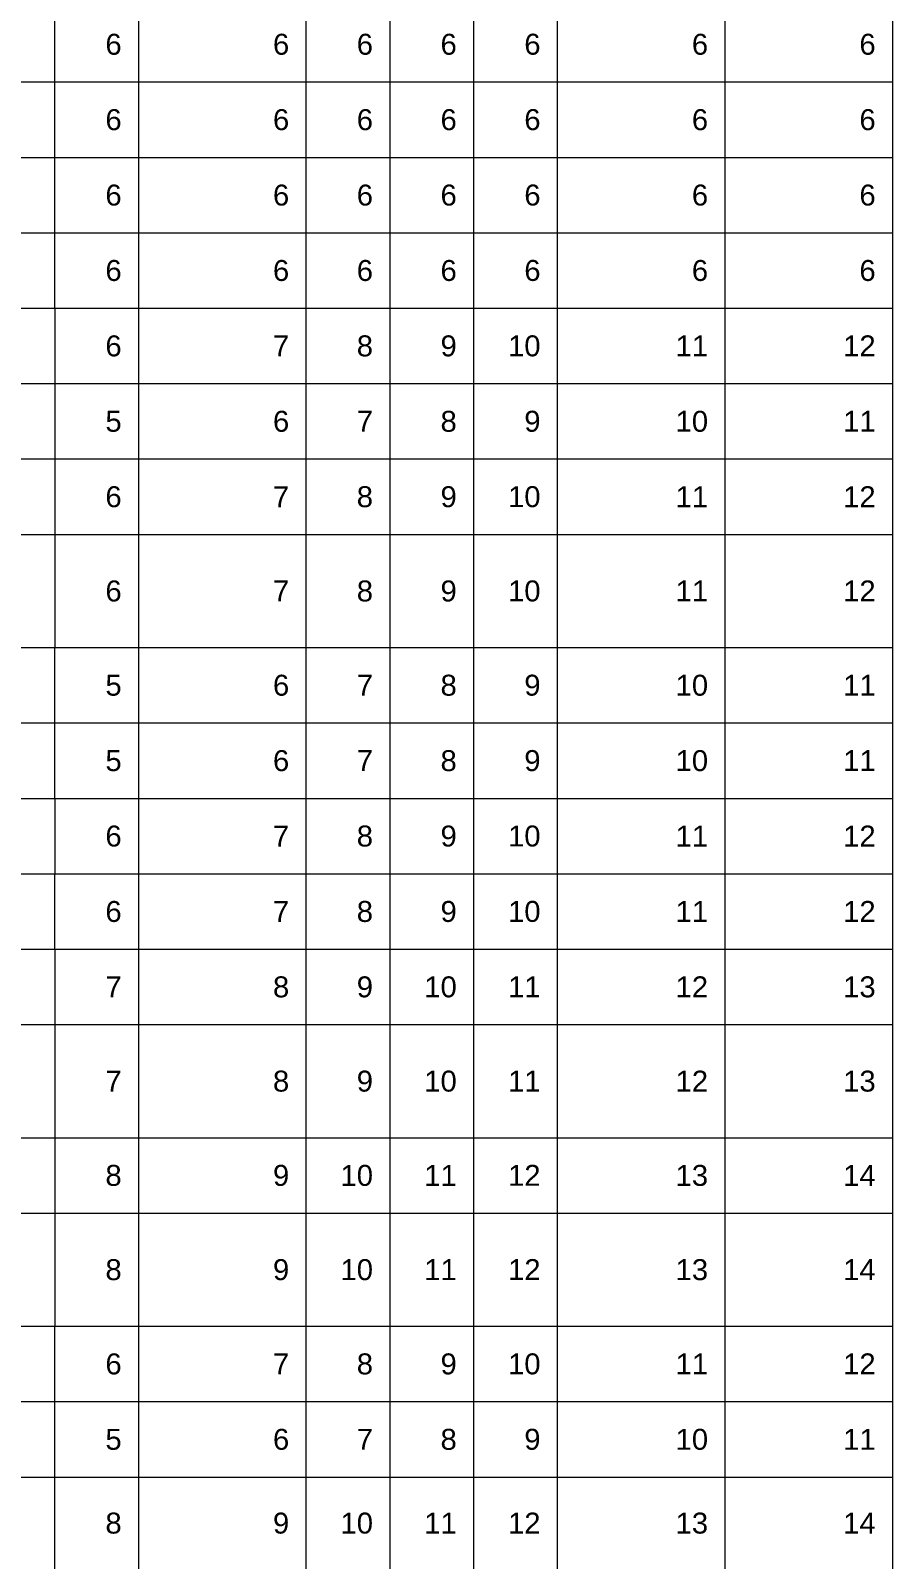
# Model space of a CAD drawing. Header units: millimetres. Extents: x -24156 to 1128921, y -12387 to 212709.
# Drawn here: x 52013 to 57157, y 190972 to 200095 of the extents above; entities that cross this region are included whole.
import ezdxf
from ezdxf.enums import TextEntityAlignment as Align

# ---------------------------------------------------------------- set-up
doc = ezdxf.new("R2010")
doc.units = ezdxf.units.MM
doc.header["$MEASUREMENT"] = 0
for name, color, linetype, lineweight in [('kata_net khung', 3, 'Continuous', 20), ('kata_text', 7, 'Continuous', 30), ('NDC_S_VN TEXT', 7, 'Continuous', 20)]:
    doc.layers.add(name, color=color, linetype=linetype, lineweight=lineweight)
doc.styles.add('ARIAL', font='arial.ttf', dxfattribs={"width": 0.8})
doc.styles.add('kata_text', font='arial.ttf', dxfattribs={"width": 0.8})

# ---------------------------------------------------------------- blocks, each defined once
blk = doc.blocks.new('dang03')
at = {"layer": 'kata_net khung'}
for p, q in [((7405, 0), (7405, -900)), ((8405, 0), (8405, -900)), ((10405, 0), (10405, -900)), ((11405, 0), (11405, -900)), ((12405, 0), (12405, -900)), ((13405, 0), (13405, -900)), ((15405, 0), (15405, -900)), ((17405, 0), (17405, -900)), ((1405, -900), (17405, -900))]:
    blk.add_line(p, q, dxfattribs=at)
at = {"layer": 'kata_text', "style": 'kata_text'}
blk.add_attdef('09', text='', height=200, rotation=90, dxfattribs=at).set_placement((3073, -150), align=Align.MIDDLE_RIGHT)
for tag, p in [('10', (2205, -450)), ('07', (8205, -450)), ('06', (10205, -450)), ('05', (11205, -450)), ('04', (12205, -450)), ('03', (13205, -450)), ('02', (15205, -450)), ('01', (17205, -450))]:
    blk.add_attdef(tag, text='', height=250, dxfattribs=at).set_placement(p, align=Align.MIDDLE_RIGHT)
blk.add_attdef('08', text='', height=200, dxfattribs=at).set_placement((4920, -425), align=Align.MIDDLE_CENTER)
blk = doc.blocks.new('dang04')
at = {"layer": 'kata_net khung'}
for p, q in [((7405, 0), (7405, -900)), ((8405, 0), (8405, -900)), ((10405, 0), (10405, -900)), ((11405, 0), (11405, -900)), ((12405, 0), (12405, -900)), ((13405, 0), (13405, -900)), ((15405, 0), (15405, -900)), ((17405, 0), (17405, -900)), ((1405, -900), (17405, -900))]:
    blk.add_line(p, q, dxfattribs=at)
at = {"layer": 'kata_text', "style": 'kata_text'}
for p in [(3073, -150), (6733, -150)]:
    blk.add_attdef('D03', text='', height=200, rotation=90, dxfattribs=at).set_placement(p, align=Align.MIDDLE_RIGHT)
for p in [(2205, -450), (8205, -450), (10205, -450), (11205, -450), (12205, -450), (13205, -450), (15205, -450), (17205, -450)]:
    blk.add_attdef('D03', text='', height=250, dxfattribs=at).set_placement(p, align=Align.MIDDLE_RIGHT)
blk.add_attdef('D03', text='', height=200, dxfattribs=at).set_placement((4920, -425), align=Align.MIDDLE_CENTER)
blk = doc.blocks.new('dang05')
at = {"layer": 'kata_net khung'}
for p, q in [((7405, 0), (7405, -900)), ((8405, 0), (8405, -900)), ((10405, 0), (10405, -900)), ((11405, 0), (11405, -900)), ((12405, 0), (12405, -900)), ((13405, 0), (13405, -900)), ((15405, 0), (15405, -900)), ((17405, 0), (17405, -900)), ((1405, -900), (17405, -900))]:
    blk.add_line(p, q, dxfattribs=at)
at = {"layer": 'kata_text', "style": 'kata_text'}
for tag, height, p in [('D03', 250, (2205, -450)), ('D03', 250, (8205, -450)), ('D03', 250, (10205, -450)), ('D03', 250, (11205, -450)), ('D03', 250, (12205, -450)), ('D03', 250, (13205, -450)), ('D03', 250, (15205, -450)), ('D03', 250, (17205, -450)), ('0000', 200, (4195, -654))]:
    blk.add_attdef(tag, text='', height=height, dxfattribs=at).set_placement(p, align=Align.MIDDLE_RIGHT)
blk.add_attdef('D03', text='', height=200, dxfattribs=at).set_placement((5020, -425), align=Align.MIDDLE_CENTER)
blk.add_attdef('1000', text='', height=200, rotation=90, dxfattribs=at).set_placement((5933, -173), align=Align.MIDDLE_RIGHT)
blk = doc.blocks.new('dang06')
at = {"layer": 'kata_net khung'}
for p, q in [((7405.3, 0), (7405.3, -900)), ((8405.3, 0), (8405.3, -900)), ((10405.3, 0), (10405.3, -900)), ((11405.3, 0), (11405.3, -900)), ((12405.3, 0), (12405.3, -900)), ((13405.3, 0), (13405.3, -900)), ((15405.3, 0), (15405.3, -900)), ((17405.3, 0), (17405.3, -900)), ((1405.3, -900), (17405.3, -900))]:
    blk.add_line(p, q, dxfattribs=at)
at = {"layer": 'kata_text', "style": 'kata_text'}
for tag, height, p in [('005', 150, (4327.4, -115.5)), ('001', 250, (2205.3, -450)), ('002', 200, (4031.1, -405.7)), ('006', 250, (8205.3, -450)), ('007', 250, (10205.3, -450)), ('008', 250, (11205.3, -450)), ('009', 250, (12205.3, -450)), ('010', 250, (13205.3, -449.7)), ('011', 250, (15205.3, -450)), ('012', 250, (17205.3, -450))]:
    blk.add_attdef(tag, text='', height=height, dxfattribs=at).set_placement(p, align=Align.MIDDLE_RIGHT)
blk.add_attdef('003', text='', height=200, dxfattribs=at).set_placement((4905.3, -450), align=Align.MIDDLE_CENTER)
blk.add_attdef('004', text='', height=200, rotation=38, dxfattribs=at).set_placement((5913.1, -350.2), align=Align.MIDDLE_RIGHT)
blk = doc.blocks.new('dang07')
at = {"layer": 'kata_net khung'}
for p, q in [((7405.3, 0), (7405.3, -900)), ((8405.3, 0), (8405.3, -900)), ((10405.3, 0), (10405.3, -900)), ((11405.3, 0), (11405.3, -900)), ((12405.3, 0), (12405.3, -900)), ((13405.3, 0), (13405.3, -900)), ((15405.3, 0), (15405.3, -900)), ((17405.3, 0), (17405.3, -900)), ((1405.3, -900), (17405.3, -900))]:
    blk.add_line(p, q, dxfattribs=at)
at = {"layer": 'kata_text', "style": 'kata_text'}
blk.add_attdef('002', text='', height=200, rotation=333, dxfattribs=at).set_placement((4027.3, -248.5), align=Align.MIDDLE_CENTER)
for tag, height, p in [('001', 250, (2205.3, -450)), ('005', 250, (8205.3, -450)), ('006', 250, (10205.3, -450)), ('007', 250, (11205.3, -450)), ('008', 250, (12205.3, -450)), ('009', 250, (13205.3, -449.7)), ('010', 250, (15205.3, -450)), ('011', 250, (17205.3, -450)), ('004', 150, (4001.5, -565.5))]:
    blk.add_attdef(tag, text='', height=height, dxfattribs=at).set_placement(p, align=Align.MIDDLE_RIGHT)
blk.add_attdef('003', text='', height=200, dxfattribs=at).set_placement((5350.8, -424.7), align=Align.MIDDLE_CENTER)
blk = doc.blocks.new('dang08')
at = {"layer": 'kata_net khung'}
for p, q in [((7405.3, 0), (7405.3, -900)), ((8405.3, 0), (8405.3, -900)), ((10405.3, 0), (10405.3, -900)), ((11405.3, 0), (11405.3, -900)), ((12405.3, 0), (12405.3, -900)), ((13405.3, 0), (13405.3, -900)), ((15405.3, 0), (15405.3, -900)), ((17405.3, 0), (17405.3, -900)), ((1405.3, -900), (17405.3, -900))]:
    blk.add_line(p, q, dxfattribs=at)
at = {"layer": 'kata_text', "style": 'kata_text'}
for tag, height, p in [('005', 150, (5960.5, -165.5)), ('001', 250, (2205.3, -450)), ('006', 250, (8205.3, -450)), ('007', 250, (10205.3, -450)), ('008', 250, (11205.3, -450)), ('009', 250, (12205.3, -450)), ('010', 250, (13205.3, -449.7)), ('011', 250, (15205.3, -450)), ('012', 250, (17205.3, -450))]:
    blk.add_attdef(tag, text='', height=height, dxfattribs=at).set_placement(p, align=Align.MIDDLE_RIGHT)
blk.add_attdef('002', text='', height=200, rotation=90, dxfattribs=at).set_placement((3429.4, -250), align=Align.MIDDLE_RIGHT)
blk.add_attdef('003', text='', height=200, dxfattribs=at).set_placement((4583.9, -418.6), align=Align.MIDDLE_CENTER)
blk.add_attdef('004', text='', height=200, rotation=333, dxfattribs=at).set_placement((5981.9, -603), align=Align.MIDDLE_CENTER)
blk = doc.blocks.new('dang08a')
at = {"layer": 'kata_net khung'}
for p, q in [((7405.3, 0), (7405.3, -1350)), ((8405.3, 0), (8405.3, -1350)), ((10405.3, 0), (10405.3, -1350)), ((11405.3, 0), (11405.3, -1350)), ((12405.3, 0), (12405.3, -1350)), ((13405.3, 0), (13405.3, -1350)), ((15405.3, 0), (15405.3, -1350)), ((17405.3, 0), (17405.3, -1350)), ((1405.3, -1350), (17405.3, -1350))]:
    blk.add_line(p, q, dxfattribs=at)
at = {"layer": 'kata_text', "style": 'kata_text'}
for tag, rotation, p in [('004', 27, (5981.9, -373.8)), ('002', 90, (3429.4, -900.1))]:
    blk.add_attdef(tag, text='', height=200, rotation=rotation, dxfattribs=at).set_placement(p, align=Align.MIDDLE_CENTER)
for tag, height, p in [('001', 250, (2205.3, -675)), ('005', 150, (6345.1, -615.5)), ('006', 250, (8205.3, -675)), ('007', 250, (10205.3, -675)), ('008', 250, (11205.3, -675)), ('009', 250, (12205.3, -675)), ('010', 250, (13205.3, -674.7)), ('011', 250, (15205.3, -675)), ('012', 250, (17205.3, -675))]:
    blk.add_attdef(tag, text='', height=height, dxfattribs=at).set_placement(p, align=Align.MIDDLE_RIGHT)
blk.add_attdef('003', text='', height=200, dxfattribs=at).set_placement((4583.9, -868.6), align=Align.MIDDLE_CENTER)
blk = doc.blocks.new('dang09')
at = {"layer": 'kata_net khung'}
for p, q in [((7405, 0), (7405, -900)), ((8405, 0), (8405, -900)), ((10405, 0), (10405, -900)), ((11405, 0), (11405, -900)), ((12405, 0), (12405, -900)), ((13405, 0), (13405, -900)), ((15405, 0), (15405, -900)), ((17405, 0), (17405, -900)), ((1405, -900), (17405, -900))]:
    blk.add_line(p, q, dxfattribs=at)
at = {"layer": 'kata_text', "style": 'kata_text'}
for tag, p in [('002', (3073, -450)), ('004', (6733, -699))]:
    blk.add_attdef(tag, text='', height=200, rotation=90, dxfattribs=at).set_placement(p, align=Align.MIDDLE_LEFT)
blk.add_attdef('003', text='', height=200, dxfattribs=at).set_placement((4920, -231), align=Align.MIDDLE_CENTER)
for tag, p in [('001', (2205, -450)), ('005', (8205, -450)), ('006', (10205, -450)), ('007', (11205, -450)), ('008', (12205, -450)), ('009', (13205, -450)), ('010', (15205, -450)), ('011', (17205, -450))]:
    blk.add_attdef(tag, text='', height=250, dxfattribs=at).set_placement(p, align=Align.MIDDLE_RIGHT)
blk = doc.blocks.new('dang10')
at = {"layer": 'kata_net khung'}
for p, q in [((7405.3, 0), (7405.3, -900)), ((8405.3, 0), (8405.3, -900)), ((10405.3, 0), (10405.3, -900)), ((11405.3, 0), (11405.3, -900)), ((12405.3, 0), (12405.3, -900)), ((13405.3, 0), (13405.3, -900)), ((15405.3, 0), (15405.3, -900)), ((17405.3, 0), (17405.3, -900)), ((1405.3, -900), (17405.3, -900))]:
    blk.add_line(p, q, dxfattribs=at)
at = {"layer": 'kata_text', "style": 'kata_text'}
for tag, height, p in [('005', 150, (4960.5, -165.5)), ('001', 250, (2205.3, -450)), ('006', 250, (8205.3, -450)), ('007', 250, (10205.3, -450)), ('008', 250, (11205.3, -450)), ('009', 250, (12205.3, -450)), ('010', 250, (13205.3, -449.7)), ('011', 250, (15205.3, -450)), ('012', 250, (17205.3, -450))]:
    blk.add_attdef(tag, text='', height=height, dxfattribs=at).set_placement(p, align=Align.MIDDLE_RIGHT)
blk.add_attdef('003', text='', height=200, rotation=333, dxfattribs=at).set_placement((5236.1, -304.5), align=Align.MIDDLE_CENTER)
for tag, p in [('002', (4138.4, -418.6)), ('004', (6138.4, -588.4))]:
    blk.add_attdef(tag, text='', height=200, dxfattribs=at).set_placement(p, align=Align.MIDDLE_CENTER)
blk = doc.blocks.new('dang11')
at = {"layer": 'kata_net khung'}
for p, q in [((7405, 0), (7405, -900)), ((8405, 0), (8405, -900)), ((10405, 0), (10405, -900)), ((11405, 0), (11405, -900)), ((12405, 0), (12405, -900)), ((13405, 0), (13405, -900)), ((15405, 0), (15405, -900)), ((17405, 0), (17405, -900)), ((1405, -900), (17405, -900))]:
    blk.add_line(p, q, dxfattribs=at)
at = {"layer": 'kata_text', "style": 'kata_text'}
blk.add_attdef('002', text='', height=200, rotation=90, dxfattribs=at).set_placement((3429, -75), align=Align.MIDDLE_RIGHT)
for tag, p in [('001', (2205, -450)), ('006', (8205, -450)), ('007', (10205, -450)), ('008', (11205, -450)), ('009', (12205, -450)), ('010', (13205, -450)), ('011', (15205, -450)), ('012', (17205, -450))]:
    blk.add_attdef(tag, text='', height=250, dxfattribs=at).set_placement(p, align=Align.MIDDLE_RIGHT)
blk.add_attdef('003', text='', height=200, dxfattribs=at).set_placement((4584, -312), align=Align.MIDDLE_CENTER)
blk.add_attdef('004', text='', height=200, rotation=346, dxfattribs=at).set_placement((5873, -496), align=Align.MIDDLE_CENTER)
blk.add_attdef('005', text='', height=200, rotation=90, dxfattribs=at).set_placement((6823, -846), align=Align.MIDDLE_LEFT)
blk = doc.blocks.new('dang12')
at = {"layer": 'kata_net khung'}
for p, q in [((7405.3, 0), (7405.3, -900)), ((8405.3, 0), (8405.3, -900)), ((10405.3, 0), (10405.3, -900)), ((11405.3, 0), (11405.3, -900)), ((12405.3, 0), (12405.3, -900)), ((13405.3, 0), (13405.3, -900)), ((15405.3, 0), (15405.3, -900)), ((17405.3, 0), (17405.3, -900)), ((1405.3, -900), (17405.3, -900))]:
    blk.add_line(p, q, dxfattribs=at)
at = {"layer": 'kata_text', "style": 'kata_text'}
blk.add_attdef('002', text='', height=200, rotation=90, dxfattribs=at).set_placement((3429.4, -115), align=Align.MIDDLE_RIGHT)
for tag, height, p in [('006', 150, (5004.3, -98.9)), ('001', 250, (2205.3, -450)), ('007', 250, (8205.3, -450)), ('008', 250, (10205.3, -450)), ('009', 250, (11205.3, -450)), ('010', 250, (12205.3, -450)), ('011', 250, (13205.3, -449.7)), ('012', 250, (15205.3, -450)), ('013', 250, (17205.3, -450))]:
    blk.add_attdef(tag, text='', height=height, dxfattribs=at).set_placement(p, align=Align.MIDDLE_RIGHT)
for tag, p in [('003', (4210.8, -352)), ('005', (6253.6, -635.9))]:
    blk.add_attdef(tag, text='', height=200, dxfattribs=at).set_placement(p, align=Align.MIDDLE_CENTER)
blk.add_attdef('004', text='', height=200, rotation=332, dxfattribs=at).set_placement((5414.7, -381), align=Align.MIDDLE_CENTER)
blk = doc.blocks.new('dang12a')
at = {"layer": 'kata_net khung'}
for p, q in [((7405.3, 0), (7405.3, -1350)), ((8405.3, 0), (8405.3, -1350)), ((10405.3, 0), (10405.3, -1350)), ((11405.3, 0), (11405.3, -1350)), ((12405.3, 0), (12405.3, -1350)), ((13405.3, 0), (13405.3, -1350)), ((15405.3, 0), (15405.3, -1350)), ((17405.3, 0), (17405.3, -1350)), ((1405.3, -1350), (17405.3, -1350))]:
    blk.add_line(p, q, dxfattribs=at)
at = {"layer": 'kata_text', "style": 'kata_text'}
for tag, rotation, p in [('004', 27, (5224.5, -372.6)), ('002', 90, (3429.4, -952.6))]:
    blk.add_attdef(tag, text='', height=200, rotation=rotation, dxfattribs=at).set_placement(p, align=Align.MIDDLE_CENTER)
for tag, p in [('005', (6253.6, -349.4)), ('003', (4210.8, -977))]:
    blk.add_attdef(tag, text='', height=200, dxfattribs=at).set_placement(p, align=Align.MIDDLE_CENTER)
for tag, height, p in [('001', 250, (2205.3, -675)), ('007', 250, (8205.3, -675)), ('008', 250, (10205.3, -675)), ('009', 250, (11205.3, -675)), ('010', 250, (12205.3, -675)), ('011', 250, (13205.3, -674.7)), ('012', 250, (15205.3, -675)), ('013', 250, (17205.3, -675)), ('006', 150, (5368.1, -723.9))]:
    blk.add_attdef(tag, text='', height=height, dxfattribs=at).set_placement(p, align=Align.MIDDLE_RIGHT)
blk = doc.blocks.new('dang13')
at = {"layer": 'kata_net khung'}
for p, q in [((7405.3, 0), (7405.3, -900)), ((8405.3, 0), (8405.3, -900)), ((10405.3, 0), (10405.3, -900)), ((11405.3, 0), (11405.3, -900)), ((12405.3, 0), (12405.3, -900)), ((13405.3, 0), (13405.3, -900)), ((15405.3, 0), (15405.3, -900)), ((17405.3, 0), (17405.3, -900)), ((1405.3, -900), (17405.3, -900))]:
    blk.add_line(p, q, dxfattribs=at)
at = {"layer": 'kata_text', "style": 'kata_text'}
for tag, rotation, p in [('002', 90, (3196.3, -131.6)), ('004', 322, (4502.8, -779.1))]:
    blk.add_attdef(tag, text='', height=200, rotation=rotation, dxfattribs=at).set_placement(p, align=Align.MIDDLE_RIGHT)
for tag, height, p in [('007', 150, (4327.4, -115.5)), ('001', 250, (2205.3, -450)), ('003', 200, (4031.1, -356.1)), ('008', 250, (8205.3, -450)), ('009', 250, (10205.3, -450)), ('010', 250, (11205.3, -450)), ('011', 250, (12205.3, -450)), ('012', 250, (13205.3, -449.7)), ('013', 250, (15205.3, -450)), ('014', 250, (17205.3, -450))]:
    blk.add_attdef(tag, text='', height=height, dxfattribs=at).set_placement(p, align=Align.MIDDLE_RIGHT)
blk.add_attdef('005', text='', height=200, dxfattribs=at).set_placement((4905.3, -450), align=Align.MIDDLE_CENTER)
blk.add_attdef('006', text='', height=200, dxfattribs=at).set_placement((5854.4, -356.1), align=Align.MIDDLE_LEFT)
blk = doc.blocks.new('dang13a')
at = {"layer": 'kata_net khung'}
for p, q in [((7405.3, 0), (7405.3, -1350)), ((8405.3, 0), (8405.3, -1350)), ((10405.3, 0), (10405.3, -1350)), ((11405.3, 0), (11405.3, -1350)), ((12405.3, 0), (12405.3, -1350)), ((13405.3, 0), (13405.3, -1350)), ((15405.3, 0), (15405.3, -1350)), ((17405.3, 0), (17405.3, -1350)), ((1405.3, -1350), (17405.3, -1350))]:
    blk.add_line(p, q, dxfattribs=at)
at = {"layer": 'kata_text', "style": 'kata_text'}
blk.add_attdef('004', text='', height=200, rotation=38, dxfattribs=at).set_placement((4440.6, -237), align=Align.MIDDLE_RIGHT)
blk.add_attdef('005', text='', height=200, dxfattribs=at).set_placement((4905.3, -394.4), align=Align.MIDDLE_CENTER)
for tag, height, p in [('001', 250, (2205.3, -675)), ('008', 250, (8205.3, -675)), ('009', 250, (10205.3, -675)), ('010', 250, (11205.3, -675)), ('011', 250, (12205.3, -675)), ('012', 250, (13205.3, -674.7)), ('013', 250, (15205.3, -675)), ('014', 250, (17205.3, -675)), ('007', 150, (4615.1, -665.5)), ('003', 200, (4031.1, -906.1))]:
    blk.add_attdef(tag, text='', height=height, dxfattribs=at).set_placement(p, align=Align.MIDDLE_RIGHT)
blk.add_attdef('002', text='', height=200, rotation=90, dxfattribs=at).set_placement((3196.3, -901.1), align=Align.MIDDLE_CENTER)
blk.add_attdef('006', text='', height=200, dxfattribs=at).set_placement((5854.4, -906.1), align=Align.MIDDLE_LEFT)
blk = doc.blocks.new('dang14')
at = {"layer": 'kata_net khung'}
for p, q in [((7405, 0), (7405, -900)), ((8405, 0), (8405, -900)), ((10405, 0), (10405, -900)), ((11405, 0), (11405, -900)), ((12405, 0), (12405, -900)), ((13405, 0), (13405, -900)), ((15405, 0), (15405, -900)), ((17405, 0), (17405, -900)), ((1405, -900), (17405, -900))]:
    blk.add_line(p, q, dxfattribs=at)
at = {"layer": 'kata_text', "style": 'kata_text'}
for tag, p in [('001', (2205, -450)), ('006', (8205, -450)), ('007', (10205, -450)), ('008', (11205, -450)), ('009', (12205, -450)), ('010', (13205, -450)), ('011', (15205, -450)), ('012', (17205, -450))]:
    blk.add_attdef(tag, text='', height=250, dxfattribs=at).set_placement(p, align=Align.MIDDLE_RIGHT)
for tag, rotation, p in [('003', 14, (4561, -463)), ('004', 346, (5873, -496))]:
    blk.add_attdef(tag, text='', height=200, rotation=rotation, dxfattribs=at).set_placement(p, align=Align.MIDDLE_CENTER)
for tag, p in [('002', (3429, -840)), ('005', (6823, -846))]:
    blk.add_attdef(tag, text='', height=200, rotation=90, dxfattribs=at).set_placement(p, align=Align.MIDDLE_LEFT)
blk = doc.blocks.new('dang15')
at = {"layer": 'kata_net khung'}
for p, q in [((7405, 0), (7405, -900)), ((8405, 0), (8405, -900)), ((10405, 0), (10405, -900)), ((11405, 0), (11405, -900)), ((12405, 0), (12405, -900)), ((13405, 0), (13405, -900)), ((15405, 0), (15405, -900)), ((17405, 0), (17405, -900)), ((1405, -900), (17405, -900))]:
    blk.add_line(p, q, dxfattribs=at)
at = {"layer": 'kata_text', "style": 'kata_text'}
for tag, p in [('001', (2205, -450)), ('005', (8205, -450)), ('006', (10205, -450)), ('007', (11205, -450)), ('008', (12205, -450)), ('009', (13205, -450)), ('010', (15205, -450)), ('011', (17205, -450))]:
    blk.add_attdef(tag, text='', height=250, dxfattribs=at).set_placement(p, align=Align.MIDDLE_RIGHT)
for tag, rotation, p in [('002', 324, (3553, -476)), ('004', 36, (6234, -473))]:
    blk.add_attdef(tag, text='', height=200, rotation=rotation, dxfattribs=at).set_placement(p, align=Align.MIDDLE_CENTER)
blk.add_attdef('003', text='', height=200, dxfattribs=at).set_placement((4920, -469), align=Align.MIDDLE_CENTER)
blk = doc.blocks.new('dang16')
at = {"layer": 'kata_net khung'}
for p, q in [((7405, 0), (7405, -1350)), ((8405, 0), (8405, -1350)), ((10405, 0), (10405, -1350)), ((11405, 0), (11405, -1350)), ((12405, 0), (12405, -1350)), ((13405, 0), (13405, -1350)), ((15405, 0), (15405, -1350)), ((17405, 0), (17405, -1350))]:
    blk.add_line(p, q, dxfattribs=at)
at = {"layer": 'kata_text', "style": 'kata_text'}
for tag, height, p in [('007', 150, (5586, -218)), ('006', 200, (6141, -297)), ('005', 200, (3704, -642)), ('003', 200, (6141, -1038)), ('002', 150, (5591, -1138))]:
    blk.add_attdef(tag, text='', height=height, rotation=90, dxfattribs=at).set_placement(p, align=Align.MIDDLE_CENTER)
for tag, p in [('001', (2205, -550)), ('008', (8205, -550)), ('009', (10205, -550)), ('010', (11205, -550)), ('011', (12205, -550)), ('012', (13205, -550)), ('013', (15205, -550)), ('014', (17205, -550))]:
    blk.add_attdef(tag, text='', height=250, dxfattribs=at).set_placement(p, align=Align.MIDDLE_RIGHT)
blk.add_attdef('004', text='', height=200, dxfattribs=at).set_placement((5070, -696), align=Align.MIDDLE_CENTER)
blk = doc.blocks.new('dang02a')
at = {"layer": 'kata_net khung'}
for p, q in [((7405, 0), (7405, -900)), ((8405, 0), (8405, -900)), ((10405, 0), (10405, -900)), ((11405, 0), (11405, -900)), ((12405, 0), (12405, -900)), ((13405, 0), (13405, -900)), ((15405, 0), (15405, -900)), ((17405, 0), (17405, -900)), ((1405, -900), (17405, -900))]:
    blk.add_line(p, q, dxfattribs=at)
at = {"layer": 'kata_text', "style": 'kata_text'}
for p in [(2205, -450), (8205, -450), (10205, -450), (11205, -450), (12205, -450), (13205, -450), (15205, -450), (17205, -450)]:
    blk.add_attdef('D03', text='', height=250, dxfattribs=at).set_placement(p, align=Align.MIDDLE_RIGHT)
for p in [(3073, -699), (6733, -699)]:
    blk.add_attdef('D03', text='', height=200, rotation=90, dxfattribs=at).set_placement(p, align=Align.MIDDLE_LEFT)
blk.add_attdef('D03', text='', height=200, dxfattribs=at).set_placement((4920, -425), align=Align.MIDDLE_CENTER)
blk = doc.blocks.new('dang09a')
at = {"layer": 'kata_net khung'}
for p, q in [((7405, 0), (7405, -900)), ((8405, 0), (8405, -900)), ((10405, 0), (10405, -900)), ((11405, 0), (11405, -900)), ((12405, 0), (12405, -900)), ((13405, 0), (13405, -900)), ((15405, 0), (15405, -900)), ((17405, 0), (17405, -900)), ((1405, -900), (17405, -900))]:
    blk.add_line(p, q, dxfattribs=at)
at = {"layer": 'kata_text', "style": 'kata_text'}
for tag, p in [('002', (3073, -450)), ('004', (6733, -699))]:
    blk.add_attdef(tag, text='', height=200, rotation=90, dxfattribs=at).set_placement(p, align=Align.MIDDLE_LEFT)
blk.add_attdef('003', text='', height=200, dxfattribs=at).set_placement((4920, -231), align=Align.MIDDLE_CENTER)
for tag, p in [('001', (2205, -450)), ('005', (8205, -450)), ('006', (10205, -450)), ('007', (11205, -450)), ('008', (12205, -450)), ('009', (13205, -450)), ('010', (15205, -450)), ('011', (17205, -450))]:
    blk.add_attdef(tag, text='', height=250, dxfattribs=at).set_placement(p, align=Align.MIDDLE_RIGHT)
blk = doc.blocks.new('NDC-S-ISO_A1')
ref = blk.add_blockref('dang02a', (72610.6, 14799.9), dxfattribs=dict(xscale=0.5, yscale=0.5, zscale=0.5))
ref.add_attrib('D03', '02a', dxfattribs={"layer": 'NDC_S_VN TEXT', "height": 125, "style": 'ARIAL'}).set_placement((73713.2, 14574.9), align=Align.MIDDLE_RIGHT)
ref.add_attrib('D03', '6', dxfattribs={"layer": 'NDC_S_VN TEXT', "height": 100, "rotation": 90, "style": 'ARIAL'}).set_placement((74147.3, 14450.3), align=Align.MIDDLE_LEFT)
ref.add_attrib('D03', '6', dxfattribs={"layer": 'NDC_S_VN TEXT', "height": 100, "style": 'ARIAL'}).set_placement((75070.4, 14587.5), align=Align.MIDDLE_CENTER)
ref.add_attrib('D03', '6', dxfattribs={"layer": 'NDC_S_VN TEXT', "height": 100, "rotation": 90, "style": 'ARIAL'}).set_placement((75976.8, 14450.3), align=Align.MIDDLE_LEFT)
ref.add_attrib('D03', '6', dxfattribs={"layer": 'NDC_S_VN TEXT', "height": 125, "style": 'ARIAL'}).set_placement((76713.2, 14574.9), align=Align.MIDDLE_RIGHT)
ref.add_attrib('D03', '6', dxfattribs={"layer": 'NDC_S_VN TEXT', "height": 125, "style": 'ARIAL'}).set_placement((77713.2, 14574.9), align=Align.MIDDLE_RIGHT)
ref.add_attrib('D03', '6', dxfattribs={"layer": 'NDC_S_VN TEXT', "height": 125, "style": 'ARIAL'}).set_placement((78213.2, 14574.9), align=Align.MIDDLE_RIGHT)
ref.add_attrib('D03', '6', dxfattribs={"layer": 'NDC_S_VN TEXT', "height": 125, "style": 'ARIAL'}).set_placement((78713.2, 14574.9), align=Align.MIDDLE_RIGHT)
ref.add_attrib('D03', '6', dxfattribs={"layer": 'NDC_S_VN TEXT', "height": 125, "style": 'ARIAL'}).set_placement((79213.2, 14575.1), align=Align.MIDDLE_RIGHT)
ref.add_attrib('D03', '6', dxfattribs={"layer": 'NDC_S_VN TEXT', "height": 125, "style": 'ARIAL'}).set_placement((80213.2, 14574.9), align=Align.MIDDLE_RIGHT)
ref.add_attrib('D03', '6', dxfattribs={"layer": 'NDC_S_VN TEXT', "height": 125, "style": 'ARIAL'}).set_placement((81213.2, 14574.9), align=Align.MIDDLE_RIGHT)
ref = blk.add_blockref('dang09a', (72610.6, 10524.9), dxfattribs=dict(xscale=0.5, yscale=0.5, zscale=0.5))
ref.add_attrib('005', '5', dxfattribs={"layer": 'NDC_S_VN TEXT', "height": 125, "style": 'ARIAL'}).set_placement((76713.2, 10299.9), align=Align.MIDDLE_RIGHT)
ref.add_attrib('006', '6', dxfattribs={"layer": 'NDC_S_VN TEXT', "height": 125, "style": 'ARIAL'}).set_placement((77713.2, 10299.9), align=Align.MIDDLE_RIGHT)
ref.add_attrib('007', '7', dxfattribs={"layer": 'NDC_S_VN TEXT', "height": 125, "style": 'ARIAL'}).set_placement((78213.2, 10299.9), align=Align.MIDDLE_RIGHT)
ref.add_attrib('008', '8', dxfattribs={"layer": 'NDC_S_VN TEXT', "height": 125, "style": 'ARIAL'}).set_placement((78713.2, 10299.9), align=Align.MIDDLE_RIGHT)
ref.add_attrib('009', '9', dxfattribs={"layer": 'NDC_S_VN TEXT', "height": 125, "style": 'ARIAL'}).set_placement((79213.2, 10300.1), align=Align.MIDDLE_RIGHT)
ref.add_attrib('010', '10', dxfattribs={"layer": 'NDC_S_VN TEXT', "height": 125, "style": 'ARIAL'}).set_placement((80213.2, 10299.9), align=Align.MIDDLE_RIGHT)
ref.add_attrib('011', '11', dxfattribs={"layer": 'NDC_S_VN TEXT', "height": 125, "style": 'ARIAL'}).set_placement((81213.2, 10299.9), align=Align.MIDDLE_RIGHT)
at = {"layer": 'NDC_S_VN TEXT'}
ref = blk.add_blockref('dang08a', (72610.6, 11649.9), dxfattribs=dict(at, xscale=0.5, yscale=0.5, zscale=0.5))
ref.add_attrib('006', '6', dxfattribs={"height": 125, "style": 'ARIAL'}).set_placement((76713.2, 11312.4), align=Align.MIDDLE_RIGHT)
ref.add_attrib('007', '7', dxfattribs={"height": 125, "style": 'ARIAL'}).set_placement((77713.2, 11312.4), align=Align.MIDDLE_RIGHT)
ref.add_attrib('008', '8', dxfattribs={"height": 125, "style": 'ARIAL'}).set_placement((78213.2, 11312.4), align=Align.MIDDLE_RIGHT)
ref.add_attrib('009', '9', dxfattribs={"height": 125, "style": 'ARIAL'}).set_placement((78713.2, 11312.4), align=Align.MIDDLE_RIGHT)
ref.add_attrib('010', '10', dxfattribs={"height": 125, "style": 'ARIAL'}).set_placement((79213.2, 11312.6), align=Align.MIDDLE_RIGHT)
ref.add_attrib('011', '11', dxfattribs={"height": 125, "style": 'ARIAL'}).set_placement((80213.2, 11312.4), align=Align.MIDDLE_RIGHT)
ref.add_attrib('012', '12', dxfattribs={"height": 125, "style": 'ARIAL'}).set_placement((81213.2, 11312.4), align=Align.MIDDLE_RIGHT)
ref = blk.add_blockref('dang03', (72610.6, 14349.9), dxfattribs=dict(at, xscale=0.5, yscale=0.5, zscale=0.5))
ref.add_attrib('07', '6', dxfattribs={"height": 125, "style": 'ARIAL'}).set_placement((76713.2, 14124.9), align=Align.MIDDLE_RIGHT)
ref.add_attrib('06', '6', dxfattribs={"height": 125, "style": 'ARIAL'}).set_placement((77713.2, 14124.9), align=Align.MIDDLE_RIGHT)
ref.add_attrib('05', '6', dxfattribs={"height": 125, "style": 'ARIAL'}).set_placement((78213.2, 14124.9), align=Align.MIDDLE_RIGHT)
ref.add_attrib('04', '6', dxfattribs={"height": 125, "style": 'ARIAL'}).set_placement((78713.2, 14124.9), align=Align.MIDDLE_RIGHT)
ref.add_attrib('03', '6', dxfattribs={"height": 125, "style": 'ARIAL'}).set_placement((79213.2, 14125.1), align=Align.MIDDLE_RIGHT)
ref.add_attrib('02', '6', dxfattribs={"height": 125, "style": 'ARIAL'}).set_placement((80213.2, 14124.9), align=Align.MIDDLE_RIGHT)
ref.add_attrib('01', '6', dxfattribs={"height": 125, "style": 'ARIAL'}).set_placement((81213.2, 14124.9), align=Align.MIDDLE_RIGHT)
ref = blk.add_blockref('dang04', (72610.6, 13899.9), dxfattribs=dict(at, xscale=0.5, yscale=0.5, zscale=0.5))
ref.add_attrib('D03', '04', dxfattribs={"height": 125, "style": 'ARIAL'}).set_placement((73713.2, 13674.9), align=Align.MIDDLE_RIGHT)
ref.add_attrib('D03', '6', dxfattribs={"height": 100, "rotation": 90, "style": 'ARIAL'}).set_placement((74147.3, 13824.9), align=Align.MIDDLE_RIGHT)
ref.add_attrib('D03', '6', dxfattribs={"height": 100, "style": 'ARIAL'}).set_placement((75070.4, 13687.5), align=Align.MIDDLE_CENTER)
ref.add_attrib('D03', '6', dxfattribs={"height": 100, "rotation": 90, "style": 'ARIAL'}).set_placement((75976.8, 13824.9), align=Align.MIDDLE_RIGHT)
ref.add_attrib('D03', '6', dxfattribs={"height": 125, "style": 'ARIAL'}).set_placement((76713.2, 13674.9), align=Align.MIDDLE_RIGHT)
ref.add_attrib('D03', '6', dxfattribs={"height": 125, "style": 'ARIAL'}).set_placement((77713.2, 13674.9), align=Align.MIDDLE_RIGHT)
ref.add_attrib('D03', '6', dxfattribs={"height": 125, "style": 'ARIAL'}).set_placement((78213.2, 13674.9), align=Align.MIDDLE_RIGHT)
ref.add_attrib('D03', '6', dxfattribs={"height": 125, "style": 'ARIAL'}).set_placement((78713.2, 13674.9), align=Align.MIDDLE_RIGHT)
ref.add_attrib('D03', '6', dxfattribs={"height": 125, "style": 'ARIAL'}).set_placement((79213.2, 13675.1), align=Align.MIDDLE_RIGHT)
ref.add_attrib('D03', '6', dxfattribs={"height": 125, "style": 'ARIAL'}).set_placement((80213.2, 13674.9), align=Align.MIDDLE_RIGHT)
ref.add_attrib('D03', '6', dxfattribs={"height": 125, "style": 'ARIAL'}).set_placement((81213.2, 13674.9), align=Align.MIDDLE_RIGHT)
ref = blk.add_blockref('dang05', (72610.6, 13449.9), dxfattribs=dict(at, xscale=0.5, yscale=0.5, zscale=0.5))
ref.add_attrib('D03', '05', dxfattribs={"height": 125, "style": 'ARIAL'}).set_placement((73713.2, 13224.9), align=Align.MIDDLE_RIGHT)
ref.add_attrib('D03', '6', dxfattribs={"height": 100, "style": 'ARIAL'}).set_placement((75120.4, 13237.5), align=Align.MIDDLE_CENTER)
ref.add_attrib('D03', '6', dxfattribs={"height": 125, "style": 'ARIAL'}).set_placement((76713.2, 13224.9), align=Align.MIDDLE_RIGHT)
ref.add_attrib('D03', '6', dxfattribs={"height": 125, "style": 'ARIAL'}).set_placement((77713.2, 13224.9), align=Align.MIDDLE_RIGHT)
ref.add_attrib('D03', '6', dxfattribs={"height": 125, "style": 'ARIAL'}).set_placement((78213.2, 13224.9), align=Align.MIDDLE_RIGHT)
ref.add_attrib('D03', '6', dxfattribs={"height": 125, "style": 'ARIAL'}).set_placement((78713.2, 13224.9), align=Align.MIDDLE_RIGHT)
ref.add_attrib('D03', '6', dxfattribs={"height": 125, "style": 'ARIAL'}).set_placement((79213.2, 13225.1), align=Align.MIDDLE_RIGHT)
ref.add_attrib('D03', '6', dxfattribs={"height": 125, "style": 'ARIAL'}).set_placement((80213.2, 13224.9), align=Align.MIDDLE_RIGHT)
ref.add_attrib('D03', '6', dxfattribs={"height": 125, "style": 'ARIAL'}).set_placement((81213.2, 13224.9), align=Align.MIDDLE_RIGHT)
ref = blk.add_blockref('dang06', (72610.6, 12999.9), dxfattribs=dict(at, xscale=0.5, yscale=0.5, zscale=0.5))
ref.add_attrib('006', '6', dxfattribs={"height": 125, "style": 'ARIAL'}).set_placement((76713.2, 12774.9), align=Align.MIDDLE_RIGHT)
ref.add_attrib('007', '7', dxfattribs={"height": 125, "style": 'ARIAL'}).set_placement((77713.2, 12774.9), align=Align.MIDDLE_RIGHT)
ref.add_attrib('008', '8', dxfattribs={"height": 125, "style": 'ARIAL'}).set_placement((78213.2, 12774.9), align=Align.MIDDLE_RIGHT)
ref.add_attrib('009', '9', dxfattribs={"height": 125, "style": 'ARIAL'}).set_placement((78713.2, 12774.9), align=Align.MIDDLE_RIGHT)
ref.add_attrib('010', '10', dxfattribs={"height": 125, "style": 'ARIAL'}).set_placement((79213.2, 12775.1), align=Align.MIDDLE_RIGHT)
ref.add_attrib('011', '11', dxfattribs={"height": 125, "style": 'ARIAL'}).set_placement((80213.2, 12774.9), align=Align.MIDDLE_RIGHT)
ref.add_attrib('012', '12', dxfattribs={"height": 125, "style": 'ARIAL'}).set_placement((81213.2, 12774.9), align=Align.MIDDLE_RIGHT)
ref = blk.add_blockref('dang07', (72610.6, 12549.9), dxfattribs=dict(at, xscale=0.5, yscale=0.5, zscale=0.5))
ref.add_attrib('005', '5', dxfattribs={"height": 125, "style": 'ARIAL'}).set_placement((76713.2, 12324.9), align=Align.MIDDLE_RIGHT)
ref.add_attrib('006', '6', dxfattribs={"height": 125, "style": 'ARIAL'}).set_placement((77713.2, 12324.9), align=Align.MIDDLE_RIGHT)
ref.add_attrib('007', '7', dxfattribs={"height": 125, "style": 'ARIAL'}).set_placement((78213.2, 12324.9), align=Align.MIDDLE_RIGHT)
ref.add_attrib('008', '8', dxfattribs={"height": 125, "style": 'ARIAL'}).set_placement((78713.2, 12324.9), align=Align.MIDDLE_RIGHT)
ref.add_attrib('009', '9', dxfattribs={"height": 125, "style": 'ARIAL'}).set_placement((79213.2, 12325.1), align=Align.MIDDLE_RIGHT)
ref.add_attrib('010', '10', dxfattribs={"height": 125, "style": 'ARIAL'}).set_placement((80213.2, 12324.9), align=Align.MIDDLE_RIGHT)
ref.add_attrib('011', '11', dxfattribs={"height": 125, "style": 'ARIAL'}).set_placement((81213.2, 12324.9), align=Align.MIDDLE_RIGHT)
ref = blk.add_blockref('dang08', (72610.6, 12099.9), dxfattribs=dict(at, xscale=0.5, yscale=0.5, zscale=0.5))
ref.add_attrib('006', '6', dxfattribs={"height": 125, "style": 'ARIAL'}).set_placement((76713.2, 11874.9), align=Align.MIDDLE_RIGHT)
ref.add_attrib('007', '7', dxfattribs={"height": 125, "style": 'ARIAL'}).set_placement((77713.2, 11874.9), align=Align.MIDDLE_RIGHT)
ref.add_attrib('008', '8', dxfattribs={"height": 125, "style": 'ARIAL'}).set_placement((78213.2, 11874.9), align=Align.MIDDLE_RIGHT)
ref.add_attrib('009', '9', dxfattribs={"height": 125, "style": 'ARIAL'}).set_placement((78713.2, 11874.9), align=Align.MIDDLE_RIGHT)
ref.add_attrib('010', '10', dxfattribs={"height": 125, "style": 'ARIAL'}).set_placement((79213.2, 11875.1), align=Align.MIDDLE_RIGHT)
ref.add_attrib('011', '11', dxfattribs={"height": 125, "style": 'ARIAL'}).set_placement((80213.2, 11874.9), align=Align.MIDDLE_RIGHT)
ref.add_attrib('012', '12', dxfattribs={"height": 125, "style": 'ARIAL'}).set_placement((81213.2, 11874.9), align=Align.MIDDLE_RIGHT)
ref = blk.add_blockref('dang12a', (72610.6, 8724.9), dxfattribs=dict(at, xscale=0.5, yscale=0.5, zscale=0.5))
ref.add_attrib('007', '7', dxfattribs={"height": 125, "style": 'ARIAL'}).set_placement((76713.2, 8387.4), align=Align.MIDDLE_RIGHT)
ref.add_attrib('008', '8', dxfattribs={"height": 125, "style": 'ARIAL'}).set_placement((77713.2, 8387.4), align=Align.MIDDLE_RIGHT)
ref.add_attrib('009', '9', dxfattribs={"height": 125, "style": 'ARIAL'}).set_placement((78213.2, 8387.4), align=Align.MIDDLE_RIGHT)
ref.add_attrib('010', '10', dxfattribs={"height": 125, "style": 'ARIAL'}).set_placement((78713.2, 8387.4), align=Align.MIDDLE_RIGHT)
ref.add_attrib('011', '11', dxfattribs={"height": 125, "style": 'ARIAL'}).set_placement((79213.2, 8387.6), align=Align.MIDDLE_RIGHT)
ref.add_attrib('012', '12', dxfattribs={"height": 125, "style": 'ARIAL'}).set_placement((80213.2, 8387.4), align=Align.MIDDLE_RIGHT)
ref.add_attrib('013', '13', dxfattribs={"height": 125, "style": 'ARIAL'}).set_placement((81213.2, 8387.4), align=Align.MIDDLE_RIGHT)
ref = blk.add_blockref('dang09', (72610.6, 10974.9), dxfattribs=dict(at, xscale=0.5, yscale=0.5, zscale=0.5))
ref.add_attrib('005', '5', dxfattribs={"height": 125, "style": 'ARIAL'}).set_placement((76713.2, 10749.9), align=Align.MIDDLE_RIGHT)
ref.add_attrib('006', '6', dxfattribs={"height": 125, "style": 'ARIAL'}).set_placement((77713.2, 10749.9), align=Align.MIDDLE_RIGHT)
ref.add_attrib('007', '7', dxfattribs={"height": 125, "style": 'ARIAL'}).set_placement((78213.2, 10749.9), align=Align.MIDDLE_RIGHT)
ref.add_attrib('008', '8', dxfattribs={"height": 125, "style": 'ARIAL'}).set_placement((78713.2, 10749.9), align=Align.MIDDLE_RIGHT)
ref.add_attrib('009', '9', dxfattribs={"height": 125, "style": 'ARIAL'}).set_placement((79213.2, 10750.1), align=Align.MIDDLE_RIGHT)
ref.add_attrib('010', '10', dxfattribs={"height": 125, "style": 'ARIAL'}).set_placement((80213.2, 10749.9), align=Align.MIDDLE_RIGHT)
ref.add_attrib('011', '11', dxfattribs={"height": 125, "style": 'ARIAL'}).set_placement((81213.2, 10749.9), align=Align.MIDDLE_RIGHT)
ref = blk.add_blockref('dang10', (72610.6, 10074.9), dxfattribs=dict(at, xscale=0.5, yscale=0.5, zscale=0.5))
ref.add_attrib('006', '6', dxfattribs={"height": 125, "style": 'ARIAL'}).set_placement((76713.2, 9849.9), align=Align.MIDDLE_RIGHT)
ref.add_attrib('007', '7', dxfattribs={"height": 125, "style": 'ARIAL'}).set_placement((77713.2, 9849.9), align=Align.MIDDLE_RIGHT)
ref.add_attrib('008', '8', dxfattribs={"height": 125, "style": 'ARIAL'}).set_placement((78213.2, 9849.9), align=Align.MIDDLE_RIGHT)
ref.add_attrib('009', '9', dxfattribs={"height": 125, "style": 'ARIAL'}).set_placement((78713.2, 9849.9), align=Align.MIDDLE_RIGHT)
ref.add_attrib('010', '10', dxfattribs={"height": 125, "style": 'ARIAL'}).set_placement((79213.2, 9850.1), align=Align.MIDDLE_RIGHT)
ref.add_attrib('011', '11', dxfattribs={"height": 125, "style": 'ARIAL'}).set_placement((80213.2, 9849.9), align=Align.MIDDLE_RIGHT)
ref.add_attrib('012', '12', dxfattribs={"height": 125, "style": 'ARIAL'}).set_placement((81213.2, 9849.9), align=Align.MIDDLE_RIGHT)
ref = blk.add_blockref('dang11', (72610.6, 9624.9), dxfattribs=dict(at, xscale=0.5, yscale=0.5, zscale=0.5))
ref.add_attrib('006', '6', dxfattribs={"height": 125, "style": 'ARIAL'}).set_placement((76713.2, 9399.9), align=Align.MIDDLE_RIGHT)
ref.add_attrib('007', '7', dxfattribs={"height": 125, "style": 'ARIAL'}).set_placement((77713.2, 9399.9), align=Align.MIDDLE_RIGHT)
ref.add_attrib('008', '8', dxfattribs={"height": 125, "style": 'ARIAL'}).set_placement((78213.2, 9399.9), align=Align.MIDDLE_RIGHT)
ref.add_attrib('009', '9', dxfattribs={"height": 125, "style": 'ARIAL'}).set_placement((78713.2, 9399.9), align=Align.MIDDLE_RIGHT)
ref.add_attrib('010', '10', dxfattribs={"height": 125, "style": 'ARIAL'}).set_placement((79213.2, 9400.1), align=Align.MIDDLE_RIGHT)
ref.add_attrib('011', '11', dxfattribs={"height": 125, "style": 'ARIAL'}).set_placement((80213.2, 9399.9), align=Align.MIDDLE_RIGHT)
ref.add_attrib('012', '12', dxfattribs={"height": 125, "style": 'ARIAL'}).set_placement((81213.2, 9399.9), align=Align.MIDDLE_RIGHT)
ref = blk.add_blockref('dang13a', (72610.6, 7599.9), dxfattribs=dict(at, xscale=0.5, yscale=0.5, zscale=0.5))
ref.add_attrib('008', '8', dxfattribs={"height": 125, "style": 'ARIAL'}).set_placement((76713.2, 7262.4), align=Align.MIDDLE_RIGHT)
ref.add_attrib('009', '9', dxfattribs={"height": 125, "style": 'ARIAL'}).set_placement((77713.2, 7262.4), align=Align.MIDDLE_RIGHT)
ref.add_attrib('010', '10', dxfattribs={"height": 125, "style": 'ARIAL'}).set_placement((78213.2, 7262.4), align=Align.MIDDLE_RIGHT)
ref.add_attrib('011', '11', dxfattribs={"height": 125, "style": 'ARIAL'}).set_placement((78713.2, 7262.4), align=Align.MIDDLE_RIGHT)
ref.add_attrib('012', '12', dxfattribs={"height": 125, "style": 'ARIAL'}).set_placement((79213.2, 7262.6), align=Align.MIDDLE_RIGHT)
ref.add_attrib('013', '13', dxfattribs={"height": 125, "style": 'ARIAL'}).set_placement((80213.2, 7262.4), align=Align.MIDDLE_RIGHT)
ref.add_attrib('014', '14', dxfattribs={"height": 125, "style": 'ARIAL'}).set_placement((81213.2, 7262.4), align=Align.MIDDLE_RIGHT)
ref = blk.add_blockref('dang12', (72610.6, 9174.9), dxfattribs=dict(at, xscale=0.5, yscale=0.5, zscale=0.5))
ref.add_attrib('007', '7', dxfattribs={"height": 125, "style": 'ARIAL'}).set_placement((76713.2, 8949.9), align=Align.MIDDLE_RIGHT)
ref.add_attrib('008', '8', dxfattribs={"height": 125, "style": 'ARIAL'}).set_placement((77713.2, 8949.9), align=Align.MIDDLE_RIGHT)
ref.add_attrib('009', '9', dxfattribs={"height": 125, "style": 'ARIAL'}).set_placement((78213.2, 8949.9), align=Align.MIDDLE_RIGHT)
ref.add_attrib('010', '10', dxfattribs={"height": 125, "style": 'ARIAL'}).set_placement((78713.2, 8949.9), align=Align.MIDDLE_RIGHT)
ref.add_attrib('011', '11', dxfattribs={"height": 125, "style": 'ARIAL'}).set_placement((79213.2, 8950.1), align=Align.MIDDLE_RIGHT)
ref.add_attrib('012', '12', dxfattribs={"height": 125, "style": 'ARIAL'}).set_placement((80213.2, 8949.9), align=Align.MIDDLE_RIGHT)
ref.add_attrib('013', '13', dxfattribs={"height": 125, "style": 'ARIAL'}).set_placement((81213.2, 8949.9), align=Align.MIDDLE_RIGHT)
ref = blk.add_blockref('dang13', (72610.6, 8049.9), dxfattribs=dict(at, xscale=0.5, yscale=0.5, zscale=0.5))
ref.add_attrib('008', '8', dxfattribs={"height": 125, "style": 'ARIAL'}).set_placement((76713.2, 7824.9), align=Align.MIDDLE_RIGHT)
ref.add_attrib('009', '9', dxfattribs={"height": 125, "style": 'ARIAL'}).set_placement((77713.2, 7824.9), align=Align.MIDDLE_RIGHT)
ref.add_attrib('010', '10', dxfattribs={"height": 125, "style": 'ARIAL'}).set_placement((78213.2, 7824.9), align=Align.MIDDLE_RIGHT)
ref.add_attrib('011', '11', dxfattribs={"height": 125, "style": 'ARIAL'}).set_placement((78713.2, 7824.9), align=Align.MIDDLE_RIGHT)
ref.add_attrib('012', '12', dxfattribs={"height": 125, "style": 'ARIAL'}).set_placement((79213.2, 7825.1), align=Align.MIDDLE_RIGHT)
ref.add_attrib('013', '13', dxfattribs={"height": 125, "style": 'ARIAL'}).set_placement((80213.2, 7824.9), align=Align.MIDDLE_RIGHT)
ref.add_attrib('014', '14', dxfattribs={"height": 125, "style": 'ARIAL'}).set_placement((81213.2, 7824.9), align=Align.MIDDLE_RIGHT)
ref = blk.add_blockref('dang14', (72610.6, 6924.9), dxfattribs=dict(at, xscale=0.5, yscale=0.5, zscale=0.5))
ref.add_attrib('006', '6', dxfattribs={"height": 125, "style": 'ARIAL'}).set_placement((76713.2, 6699.9), align=Align.MIDDLE_RIGHT)
ref.add_attrib('007', '7', dxfattribs={"height": 125, "style": 'ARIAL'}).set_placement((77713.2, 6699.9), align=Align.MIDDLE_RIGHT)
ref.add_attrib('008', '8', dxfattribs={"height": 125, "style": 'ARIAL'}).set_placement((78213.2, 6699.9), align=Align.MIDDLE_RIGHT)
ref.add_attrib('009', '9', dxfattribs={"height": 125, "style": 'ARIAL'}).set_placement((78713.2, 6699.9), align=Align.MIDDLE_RIGHT)
ref.add_attrib('010', '10', dxfattribs={"height": 125, "style": 'ARIAL'}).set_placement((79213.2, 6700.1), align=Align.MIDDLE_RIGHT)
ref.add_attrib('011', '11', dxfattribs={"height": 125, "style": 'ARIAL'}).set_placement((80213.2, 6699.9), align=Align.MIDDLE_RIGHT)
ref.add_attrib('012', '12', dxfattribs={"height": 125, "style": 'ARIAL'}).set_placement((81213.2, 6699.9), align=Align.MIDDLE_RIGHT)
ref = blk.add_blockref('dang15', (72610.6, 6474.9), dxfattribs=dict(at, xscale=0.5, yscale=0.5, zscale=0.5))
ref.add_attrib('005', '5', dxfattribs={"height": 125, "style": 'ARIAL'}).set_placement((76713.2, 6249.9), align=Align.MIDDLE_RIGHT)
ref.add_attrib('006', '6', dxfattribs={"height": 125, "style": 'ARIAL'}).set_placement((77713.2, 6249.9), align=Align.MIDDLE_RIGHT)
ref.add_attrib('007', '7', dxfattribs={"height": 125, "style": 'ARIAL'}).set_placement((78213.2, 6249.9), align=Align.MIDDLE_RIGHT)
ref.add_attrib('008', '8', dxfattribs={"height": 125, "style": 'ARIAL'}).set_placement((78713.2, 6249.9), align=Align.MIDDLE_RIGHT)
ref.add_attrib('009', '9', dxfattribs={"height": 125, "style": 'ARIAL'}).set_placement((79213.2, 6250.1), align=Align.MIDDLE_RIGHT)
ref.add_attrib('010', '10', dxfattribs={"height": 125, "style": 'ARIAL'}).set_placement((80213.2, 6249.9), align=Align.MIDDLE_RIGHT)
ref.add_attrib('011', '11', dxfattribs={"height": 125, "style": 'ARIAL'}).set_placement((81213.2, 6249.9), align=Align.MIDDLE_RIGHT)
ref = blk.add_blockref('dang16', (72610.6, 6024.9), dxfattribs=dict(at, xscale=0.5, yscale=0.5, zscale=0.5))
ref.add_attrib('008', '8', dxfattribs={"height": 125, "style": 'ARIAL'}).set_placement((76713.2, 5749.9), align=Align.MIDDLE_RIGHT)
ref.add_attrib('009', '9', dxfattribs={"height": 125, "style": 'ARIAL'}).set_placement((77713.2, 5749.9), align=Align.MIDDLE_RIGHT)
ref.add_attrib('010', '10', dxfattribs={"height": 125, "style": 'ARIAL'}).set_placement((78213.2, 5749.9), align=Align.MIDDLE_RIGHT)
ref.add_attrib('011', '11', dxfattribs={"height": 125, "style": 'ARIAL'}).set_placement((78713.2, 5749.9), align=Align.MIDDLE_RIGHT)
ref.add_attrib('012', '12', dxfattribs={"height": 125, "style": 'ARIAL'}).set_placement((79213.2, 5750.1), align=Align.MIDDLE_RIGHT)
ref.add_attrib('013', '13', dxfattribs={"height": 125, "style": 'ARIAL'}).set_placement((80213.2, 5749.9), align=Align.MIDDLE_RIGHT)
ref.add_attrib('014', '14', dxfattribs={"height": 125, "style": 'ARIAL'}).set_placement((81213.2, 5749.9), align=Align.MIDDLE_RIGHT)

msp = doc.modelspace()

# ---------------------------------------------------------------- block references
msp.add_blockref('NDC-S-ISO_A1', (-24156.1, 185438.5))

doc.saveas('drawing.dxf')
